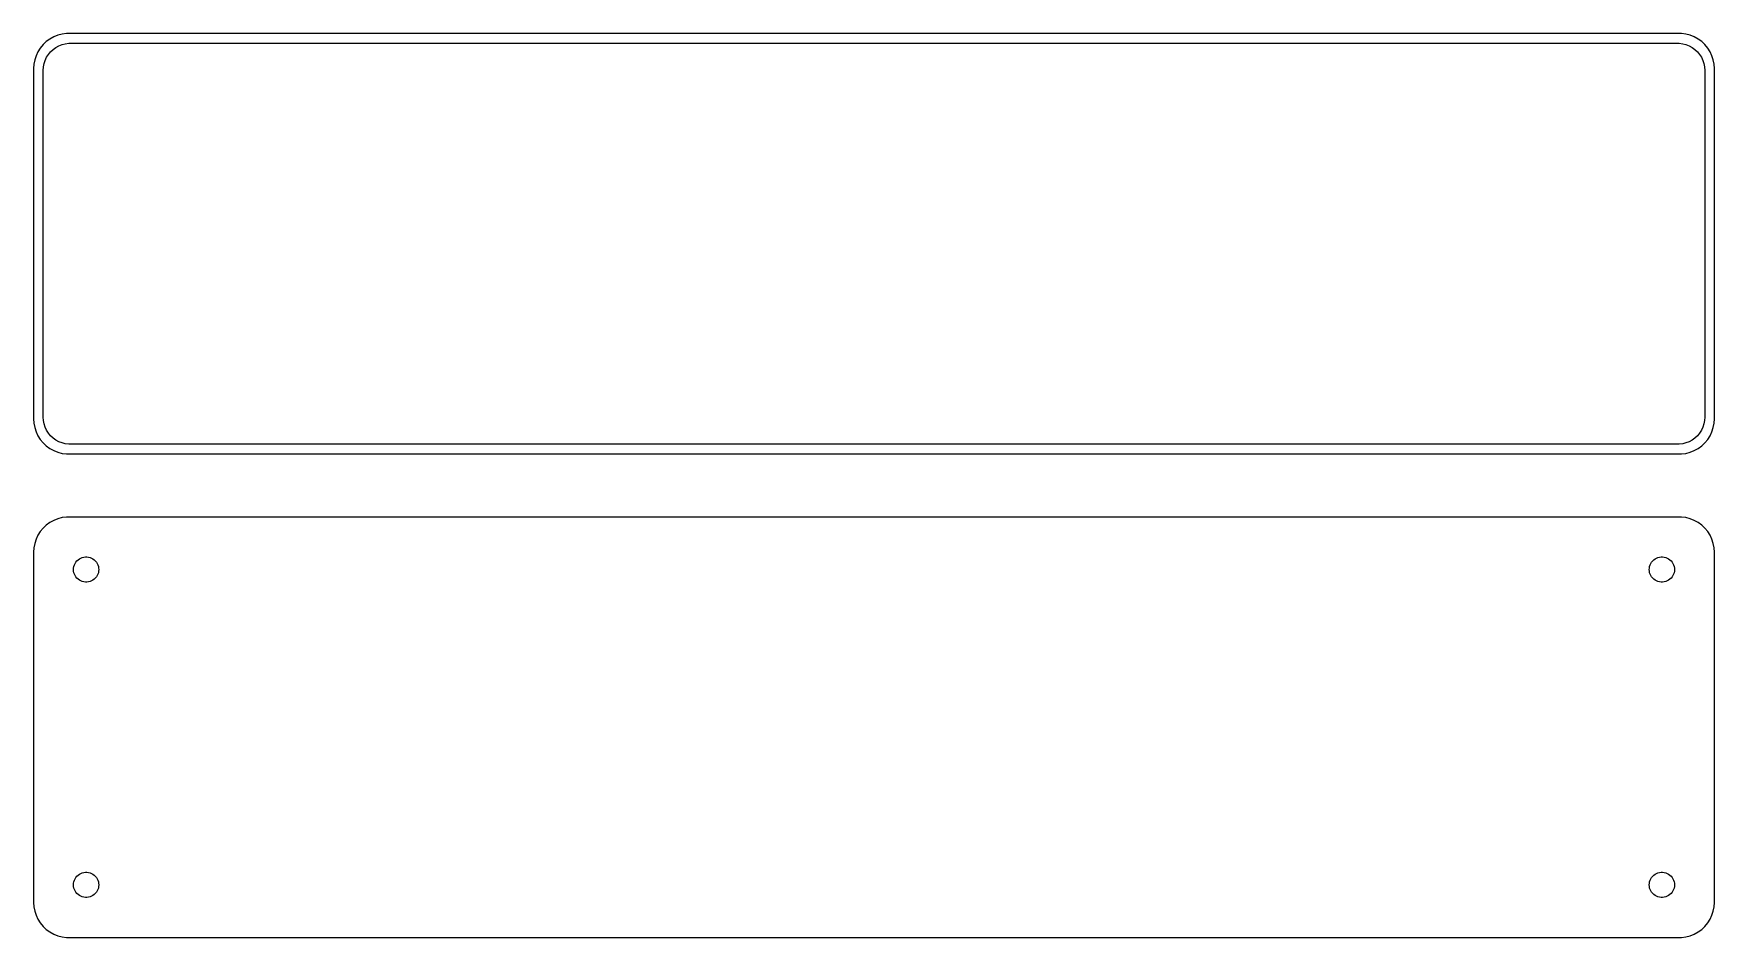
# Model space of a CAD drawing. Header units: metres. Extents: x -120 to 120, y 39 to 168.
import ezdxf

# ---------------------------------------------------------------- set-up
doc = ezdxf.new("R2010")
doc.units = ezdxf.units.M

msp = doc.modelspace()

# ---------------------------------------------------------------- linework, layer by layer
for p, q in [((-119.045, 165.939), (-119.382, 165.409)), ((-118.645, 166.423), (-119.045, 165.939)), ((-118.187, 166.853), (-118.645, 166.423)), ((-117.679, 167.222), (-118.187, 166.853)), ((-117.129, 167.524), (-117.679, 167.222)), ((-117.571, 165.399), (-117.216, 165.731)), ((-117.216, 165.731), (-116.823, 166.017)), ((-116.545, 167.755), (-117.129, 167.524)), ((-116.823, 166.017), (-116.398, 166.251)), ((-115.937, 167.911), (-116.545, 167.755)), ((-116.398, 166.251), (-115.946, 166.43)), ((-115.946, 166.43), (-115.475, 166.551)), ((-115.314, 167.99), (-115.937, 167.911)), ((-115.475, 166.551), (-114.993, 166.612)), ((115.314, 167.99), (-115.314, 167.99)), ((-114.993, 166.612), (114.993, 166.612)), ((114.993, 166.612), (115.475, 166.551)), ((115.937, 167.911), (115.314, 167.99)), ((115.475, 166.551), (115.946, 166.43)), ((116.545, 167.755), (115.937, 167.911)), ((115.946, 166.43), (116.398, 166.251)), ((116.398, 166.251), (116.823, 166.017)), ((117.129, 167.524), (116.545, 167.755)), ((116.823, 166.017), (117.216, 165.731)), ((117.679, 167.222), (117.129, 167.524)), ((117.216, 165.731), (117.571, 165.399)), ((118.187, 166.853), (117.679, 167.222)), ((118.645, 166.423), (118.187, 166.853)), ((119.045, 165.939), (118.645, 166.423)), ((119.382, 165.409), (119.045, 165.939)), ((-119.961, 163.627), (-120, 163)), ((-119.843, 164.243), (-119.961, 163.627)), ((-119.649, 164.841), (-119.843, 164.243)), ((-119.382, 165.409), (-119.649, 164.841)), ((-118.619, 162.75), (-118.589, 163.235)), ((-118.589, 163.235), (-118.498, 163.712)), ((-118.498, 163.712), (-118.348, 164.174)), ((-118.348, 164.174), (-118.141, 164.614)), ((-118.141, 164.614), (-117.88, 165.024)), ((-117.88, 165.024), (-117.571, 165.399)), ((117.571, 165.399), (117.88, 165.024)), ((117.88, 165.024), (118.141, 164.614)), ((118.141, 164.614), (118.348, 164.174)), ((118.348, 164.174), (118.498, 163.712)), ((118.498, 163.712), (118.589, 163.235)), ((118.589, 163.235), (118.619, 162.75)), ((119.649, 164.841), (119.382, 165.409)), ((119.843, 164.243), (119.649, 164.841)), ((119.961, 163.627), (119.843, 164.243)), ((120, 163), (119.961, 163.627)), ((-120, 163), (-120, 113)), ((-118.619, 113.25), (-118.619, 162.75)), ((118.619, 162.75), (118.619, 113.25)), ((120, 113), (120, 163)), ((-120, 113), (-119.961, 112.373)), ((-118.589, 112.765), (-118.619, 113.25)), ((118.619, 113.25), (118.589, 112.765)), ((119.961, 112.373), (120, 113)), ((-119.961, 112.373), (-119.843, 111.757)), ((-119.843, 111.757), (-119.649, 111.159)), ((-119.649, 111.159), (-119.382, 110.591)), ((-119.382, 110.591), (-119.045, 110.061)), ((-118.498, 112.288), (-118.589, 112.765)), ((-118.348, 111.826), (-118.498, 112.288)), ((-118.141, 111.386), (-118.348, 111.826)), ((-117.88, 110.976), (-118.141, 111.386)), ((-117.571, 110.601), (-117.88, 110.976)), ((-117.216, 110.269), (-117.571, 110.601)), ((117.571, 110.601), (117.216, 110.269)), ((117.88, 110.976), (117.571, 110.601)), ((118.141, 111.386), (117.88, 110.976)), ((118.348, 111.826), (118.141, 111.386)), ((118.498, 112.288), (118.348, 111.826)), ((118.589, 112.765), (118.498, 112.288)), ((119.045, 110.061), (119.382, 110.591)), ((119.382, 110.591), (119.649, 111.159)), ((119.649, 111.159), (119.843, 111.757)), ((119.843, 111.757), (119.961, 112.373)), ((-119.045, 110.061), (-118.645, 109.577)), ((-118.645, 109.577), (-118.187, 109.147)), ((-118.187, 109.147), (-117.679, 108.778)), ((-117.679, 108.778), (-117.129, 108.476)), ((-116.823, 109.983), (-117.216, 110.269)), ((-117.129, 108.476), (-116.545, 108.245)), ((-116.398, 109.749), (-116.823, 109.983)), ((-116.545, 108.245), (-115.937, 108.089)), ((-115.946, 109.57), (-116.398, 109.749)), ((-115.475, 109.449), (-115.946, 109.57)), ((-115.937, 108.089), (-115.314, 108.01)), ((-114.993, 109.388), (-115.475, 109.449)), ((-115.314, 108.01), (115.314, 108.01)), ((114.993, 109.388), (-114.993, 109.388)), ((115.475, 109.449), (114.993, 109.388)), ((115.314, 108.01), (115.937, 108.089)), ((115.946, 109.57), (115.475, 109.449)), ((115.937, 108.089), (116.545, 108.245)), ((116.398, 109.749), (115.946, 109.57)), ((116.823, 109.983), (116.398, 109.749)), ((116.545, 108.245), (117.129, 108.476)), ((117.216, 110.269), (116.823, 109.983)), ((117.129, 108.476), (117.679, 108.778)), ((117.679, 108.778), (118.187, 109.147)), ((118.187, 109.147), (118.645, 109.577)), ((118.645, 109.577), (119.045, 110.061)), ((-117.129, 98.5241), (-117.679, 98.2216)), ((-116.545, 98.7553), (-117.129, 98.5241)), ((-115.937, 98.9114), (-116.545, 98.7553)), ((-115.314, 98.9901), (-115.937, 98.9114)), ((115.314, 98.9901), (-115.314, 98.9901)), ((115.937, 98.9114), (115.314, 98.9901)), ((116.545, 98.7553), (115.937, 98.9114)), ((117.129, 98.5241), (116.545, 98.7553)), ((117.679, 98.2216), (117.129, 98.5241)), ((-119.382, 96.4088), (-119.649, 95.8406)), ((-119.045, 96.9389), (-119.382, 96.4088)), ((-118.645, 97.4227), (-119.045, 96.9389)), ((-118.187, 97.8526), (-118.645, 97.4227)), ((-117.679, 98.2216), (-118.187, 97.8526)), ((118.187, 97.8526), (117.679, 98.2216)), ((118.645, 97.4227), (118.187, 97.8526)), ((119.045, 96.9389), (118.645, 97.4227)), ((119.382, 96.4088), (119.045, 96.9389)), ((119.649, 95.8406), (119.382, 96.4088)), ((-119.961, 94.6267), (-120, 94)), ((-120, 94), (-120, 44)), ((-119.843, 95.2434), (-119.961, 94.6267)), ((-119.649, 95.8406), (-119.843, 95.2434)), ((119.843, 95.2434), (119.649, 95.8406)), ((119.961, 94.6267), (119.843, 95.2434)), ((120, 94), (119.961, 94.6267)), ((120, 44), (120, 94)), ((-114.3, 91.5), (-114.286, 91.7256)), ((-114.286, 91.2744), (-114.3, 91.5)), ((-114.286, 91.7256), (-114.243, 91.9476)), ((-114.243, 91.0524), (-114.286, 91.2744)), ((-114.243, 91.9476), (-114.174, 92.1626)), ((-114.174, 92.1626), (-114.077, 92.3672)), ((-114.077, 92.3672), (-113.956, 92.558)), ((-113.956, 92.558), (-113.812, 92.7322)), ((-113.812, 92.7322), (-113.647, 92.8869)), ((-113.647, 92.8869), (-113.464, 93.0198)), ((-113.464, 93.0198), (-113.266, 93.1287)), ((-113.266, 93.1287), (-113.056, 93.2119)), ((-113.056, 93.2119), (-112.837, 93.2681)), ((-112.837, 93.2681), (-112.613, 93.2964)), ((-112.613, 93.2964), (-112.387, 93.2964)), ((-112.387, 93.2964), (-112.163, 93.2681)), ((-112.163, 93.2681), (-111.944, 93.2119)), ((-111.944, 93.2119), (-111.734, 93.1287)), ((-111.734, 93.1287), (-111.536, 93.0198)), ((-111.536, 93.0198), (-111.353, 92.8869)), ((-111.353, 92.8869), (-111.188, 92.7322)), ((-111.188, 92.7322), (-111.044, 92.558)), ((-111.044, 92.558), (-110.923, 92.3672)), ((-110.923, 92.3672), (-110.826, 92.1626)), ((-110.826, 92.1626), (-110.757, 91.9476)), ((-110.757, 91.9476), (-110.714, 91.7256)), ((-110.714, 91.2744), (-110.757, 91.0524)), ((-110.714, 91.7256), (-110.7, 91.5)), ((-110.7, 91.5), (-110.714, 91.2744)), ((110.7, 91.5), (110.714, 91.7256)), ((110.714, 91.2744), (110.7, 91.5)), ((110.714, 91.7256), (110.757, 91.9476)), ((110.757, 91.0524), (110.714, 91.2744)), ((110.757, 91.9476), (110.826, 92.1626)), ((110.826, 92.1626), (110.923, 92.3672)), ((110.923, 92.3672), (111.044, 92.558)), ((111.044, 92.558), (111.188, 92.7322)), ((111.188, 92.7322), (111.353, 92.8869)), ((111.353, 92.8869), (111.536, 93.0198)), ((111.536, 93.0198), (111.734, 93.1287)), ((111.734, 93.1287), (111.944, 93.2119)), ((111.944, 93.2119), (112.163, 93.2681)), ((112.163, 93.2681), (112.387, 93.2964)), ((112.387, 93.2964), (112.613, 93.2964)), ((112.613, 93.2964), (112.837, 93.2681)), ((112.837, 93.2681), (113.056, 93.2119)), ((113.056, 93.2119), (113.266, 93.1287)), ((113.266, 93.1287), (113.464, 93.0198)), ((113.464, 93.0198), (113.647, 92.8869)), ((113.647, 92.8869), (113.812, 92.7322)), ((113.812, 92.7322), (113.956, 92.558)), ((113.956, 92.558), (114.077, 92.3672)), ((114.077, 92.3672), (114.174, 92.1626)), ((114.174, 92.1626), (114.243, 91.9476)), ((114.243, 91.9476), (114.286, 91.7256)), ((114.286, 91.2744), (114.243, 91.0524)), ((114.286, 91.7256), (114.3, 91.5)), ((114.3, 91.5), (114.286, 91.2744)), ((-114.174, 90.8374), (-114.243, 91.0524)), ((-114.077, 90.6328), (-114.174, 90.8374)), ((-113.956, 90.442), (-114.077, 90.6328)), ((-113.812, 90.2678), (-113.956, 90.442)), ((-113.647, 90.1131), (-113.812, 90.2678)), ((-113.464, 89.9802), (-113.647, 90.1131)), ((-113.266, 89.8713), (-113.464, 89.9802)), ((-113.056, 89.7881), (-113.266, 89.8713)), ((-112.837, 89.7319), (-113.056, 89.7881)), ((-112.613, 89.7036), (-112.837, 89.7319)), ((-112.387, 89.7036), (-112.613, 89.7036)), ((-112.163, 89.7319), (-112.387, 89.7036)), ((-111.944, 89.7881), (-112.163, 89.7319)), ((-111.734, 89.8713), (-111.944, 89.7881)), ((-111.536, 89.9802), (-111.734, 89.8713)), ((-111.353, 90.1131), (-111.536, 89.9802)), ((-111.188, 90.2678), (-111.353, 90.1131)), ((-111.044, 90.442), (-111.188, 90.2678)), ((-110.923, 90.6328), (-111.044, 90.442)), ((-110.826, 90.8374), (-110.923, 90.6328)), ((-110.757, 91.0524), (-110.826, 90.8374)), ((110.826, 90.8374), (110.757, 91.0524)), ((110.923, 90.6328), (110.826, 90.8374)), ((111.044, 90.442), (110.923, 90.6328)), ((111.188, 90.2678), (111.044, 90.442)), ((111.353, 90.1131), (111.188, 90.2678)), ((111.536, 89.9802), (111.353, 90.1131)), ((111.734, 89.8713), (111.536, 89.9802)), ((111.944, 89.7881), (111.734, 89.8713)), ((112.163, 89.7319), (111.944, 89.7881)), ((112.387, 89.7036), (112.163, 89.7319)), ((112.613, 89.7036), (112.387, 89.7036)), ((112.837, 89.7319), (112.613, 89.7036)), ((113.056, 89.7881), (112.837, 89.7319)), ((113.266, 89.8713), (113.056, 89.7881)), ((113.464, 89.9802), (113.266, 89.8713)), ((113.647, 90.1131), (113.464, 89.9802)), ((113.812, 90.2678), (113.647, 90.1131)), ((113.956, 90.442), (113.812, 90.2678)), ((114.077, 90.6328), (113.956, 90.442)), ((114.174, 90.8374), (114.077, 90.6328)), ((114.243, 91.0524), (114.174, 90.8374)), ((-113.647, 47.8869), (-113.464, 48.0198)), ((-113.464, 48.0198), (-113.266, 48.1287)), ((-113.266, 48.1287), (-113.056, 48.2119)), ((-113.056, 48.2119), (-112.837, 48.2681)), ((-112.837, 48.2681), (-112.613, 48.2964)), ((-112.613, 48.2964), (-112.387, 48.2964)), ((-112.387, 48.2964), (-112.163, 48.2681)), ((-112.163, 48.2681), (-111.944, 48.2119)), ((-111.944, 48.2119), (-111.734, 48.1287)), ((-111.734, 48.1287), (-111.536, 48.0198)), ((-111.536, 48.0198), (-111.353, 47.8869)), ((111.353, 47.8869), (111.536, 48.0198)), ((111.536, 48.0198), (111.734, 48.1287)), ((111.734, 48.1287), (111.944, 48.2119)), ((111.944, 48.2119), (112.163, 48.2681)), ((112.163, 48.2681), (112.387, 48.2964)), ((112.387, 48.2964), (112.613, 48.2964)), ((112.613, 48.2964), (112.837, 48.2681)), ((112.837, 48.2681), (113.056, 48.2119)), ((113.056, 48.2119), (113.266, 48.1287)), ((113.266, 48.1287), (113.464, 48.0198)), ((113.464, 48.0198), (113.647, 47.8869)), ((-114.3, 46.5), (-114.286, 46.7256)), ((-114.286, 46.2744), (-114.3, 46.5)), ((-114.286, 46.7256), (-114.243, 46.9476)), ((-114.243, 46.0524), (-114.286, 46.2744)), ((-114.243, 46.9476), (-114.174, 47.1626)), ((-114.174, 45.8374), (-114.243, 46.0524)), ((-114.174, 47.1626), (-114.077, 47.3672)), ((-114.077, 45.6328), (-114.174, 45.8374)), ((-114.077, 47.3672), (-113.956, 47.558)), ((-113.956, 45.442), (-114.077, 45.6328)), ((-113.956, 47.558), (-113.812, 47.7322)), ((-113.812, 47.7322), (-113.647, 47.8869)), ((-111.353, 47.8869), (-111.188, 47.7322)), ((-111.188, 47.7322), (-111.044, 47.558)), ((-111.044, 47.558), (-110.923, 47.3672)), ((-110.923, 45.6328), (-111.044, 45.442)), ((-110.923, 47.3672), (-110.826, 47.1626)), ((-110.826, 45.8374), (-110.923, 45.6328)), ((-110.826, 47.1626), (-110.757, 46.9476)), ((-110.757, 46.0524), (-110.826, 45.8374)), ((-110.757, 46.9476), (-110.714, 46.7256)), ((-110.714, 46.2744), (-110.757, 46.0524)), ((-110.714, 46.7256), (-110.7, 46.5)), ((-110.7, 46.5), (-110.714, 46.2744)), ((110.7, 46.5), (110.714, 46.7256)), ((110.714, 46.2744), (110.7, 46.5)), ((110.714, 46.7256), (110.757, 46.9476)), ((110.757, 46.0524), (110.714, 46.2744)), ((110.757, 46.9476), (110.826, 47.1626)), ((110.826, 45.8374), (110.757, 46.0524)), ((110.826, 47.1626), (110.923, 47.3672)), ((110.923, 45.6328), (110.826, 45.8374)), ((110.923, 47.3672), (111.044, 47.558)), ((111.044, 45.442), (110.923, 45.6328)), ((111.044, 47.558), (111.188, 47.7322)), ((111.188, 47.7322), (111.353, 47.8869)), ((113.647, 47.8869), (113.812, 47.7322)), ((113.812, 47.7322), (113.956, 47.558)), ((113.956, 47.558), (114.077, 47.3672)), ((114.077, 45.6328), (113.956, 45.442)), ((114.077, 47.3672), (114.174, 47.1626)), ((114.174, 45.8374), (114.077, 45.6328)), ((114.174, 47.1626), (114.243, 46.9476)), ((114.243, 46.0524), (114.174, 45.8374)), ((114.243, 46.9476), (114.286, 46.7256)), ((114.286, 46.2744), (114.243, 46.0524)), ((114.286, 46.7256), (114.3, 46.5)), ((114.3, 46.5), (114.286, 46.2744)), ((-120, 44), (-119.961, 43.3733)), ((-119.961, 43.3733), (-119.843, 42.7566)), ((-113.812, 45.2678), (-113.956, 45.442)), ((-113.647, 45.1131), (-113.812, 45.2678)), ((-113.464, 44.9802), (-113.647, 45.1131)), ((-113.266, 44.8713), (-113.464, 44.9802)), ((-113.056, 44.7881), (-113.266, 44.8713)), ((-112.837, 44.7319), (-113.056, 44.7881)), ((-112.613, 44.7036), (-112.837, 44.7319)), ((-112.387, 44.7036), (-112.613, 44.7036)), ((-112.163, 44.7319), (-112.387, 44.7036)), ((-111.944, 44.7881), (-112.163, 44.7319)), ((-111.734, 44.8713), (-111.944, 44.7881)), ((-111.536, 44.9802), (-111.734, 44.8713)), ((-111.353, 45.1131), (-111.536, 44.9802)), ((-111.188, 45.2678), (-111.353, 45.1131)), ((-111.044, 45.442), (-111.188, 45.2678)), ((111.188, 45.2678), (111.044, 45.442)), ((111.353, 45.1131), (111.188, 45.2678)), ((111.536, 44.9802), (111.353, 45.1131)), ((111.734, 44.8713), (111.536, 44.9802)), ((111.944, 44.7881), (111.734, 44.8713)), ((112.163, 44.7319), (111.944, 44.7881)), ((112.387, 44.7036), (112.163, 44.7319)), ((112.613, 44.7036), (112.387, 44.7036)), ((112.837, 44.7319), (112.613, 44.7036)), ((113.056, 44.7881), (112.837, 44.7319)), ((113.266, 44.8713), (113.056, 44.7881)), ((113.464, 44.9802), (113.266, 44.8713)), ((113.647, 45.1131), (113.464, 44.9802)), ((113.812, 45.2678), (113.647, 45.1131)), ((113.956, 45.442), (113.812, 45.2678)), ((119.843, 42.7566), (119.961, 43.3733)), ((119.961, 43.3733), (120, 44)), ((-119.843, 42.7566), (-119.649, 42.1594)), ((-119.649, 42.1594), (-119.382, 41.5912)), ((-119.382, 41.5912), (-119.045, 41.0611)), ((-119.045, 41.0611), (-118.645, 40.5773)), ((118.645, 40.5773), (119.045, 41.0611)), ((119.045, 41.0611), (119.382, 41.5912)), ((119.382, 41.5912), (119.649, 42.1594)), ((119.649, 42.1594), (119.843, 42.7566)), ((-118.645, 40.5773), (-118.187, 40.1474)), ((-118.187, 40.1474), (-117.679, 39.7784)), ((-117.679, 39.7784), (-117.129, 39.4759)), ((-117.129, 39.4759), (-116.545, 39.2447)), ((-116.545, 39.2447), (-115.937, 39.0886)), ((-115.937, 39.0886), (-115.314, 39.0099)), ((-115.314, 39.0099), (115.314, 39.0099)), ((115.314, 39.0099), (115.937, 39.0886)), ((115.937, 39.0886), (116.545, 39.2447)), ((116.545, 39.2447), (117.129, 39.4759)), ((117.129, 39.4759), (117.679, 39.7784)), ((117.679, 39.7784), (118.187, 40.1474)), ((118.187, 40.1474), (118.645, 40.5773))]:
    msp.add_line(p, q)

doc.saveas('drawing.dxf')
